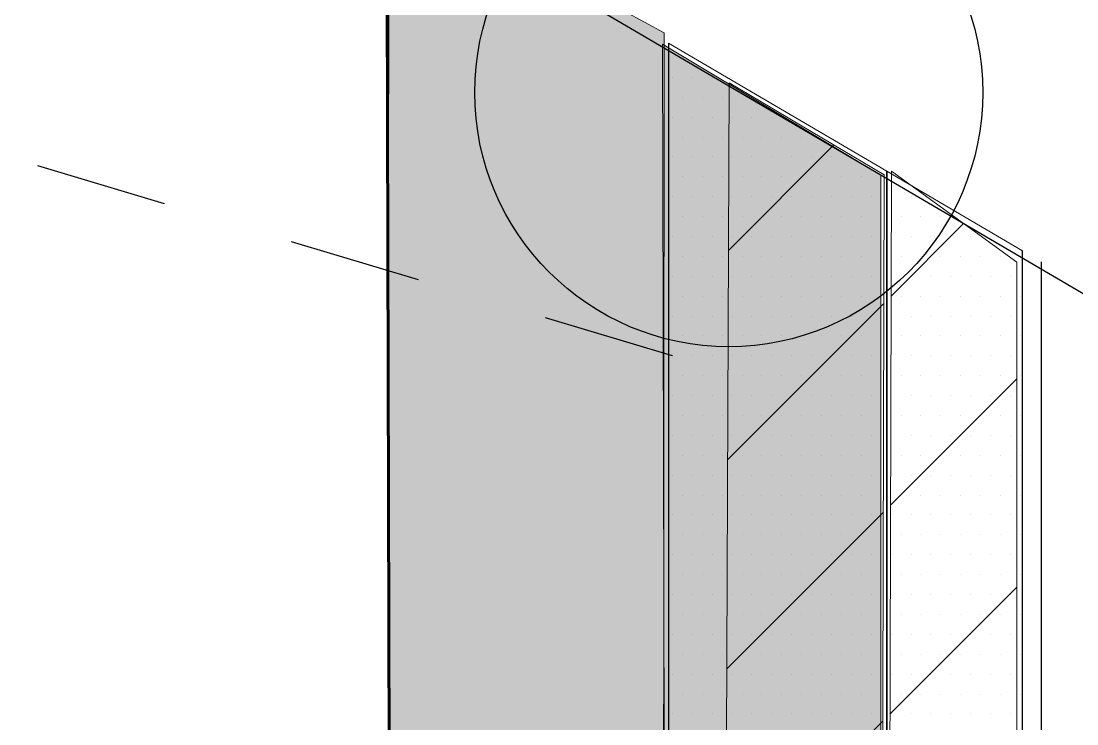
# Model space of a CAD drawing. Extents: x -1392 to 5791, y -3809 to 1722.
# Drawn here: x 973 to 1044.8, y -2702.1 to -2654.4 of the extents above; entities that cross this region are included whole.
import ezdxf

# ---------------------------------------------------------------- set-up
doc = ezdxf.new("R2010")
doc.units = 0
doc.header["$MEASUREMENT"] = 0
doc.linetypes.add('AI-Linetype-18', pattern=[18, 9, -9])
for name, color, linetype, lineweight in [('.ATI-HATCH', 7, 'Continuous', 0), ('G-ANNO-TTLB', 7, 'Continuous', 0), ('Layer 12', 7, 'Continuous', 0), ('TYVEK', 7, 'Continuous', 0)]:
    doc.layers.add(name, color=color, linetype=linetype, lineweight=lineweight)
pattern_1 = [(45, (0, 0), (-7.071067, 7.07107), [])]

# ---------------------------------------------------------------- blocks, each defined once
blk = doc.blocks.new('Block_90')
at = {"layer": '.ATI-HATCH'}
for points, knots in [([(1031.853, -2797.622), (1031.853, -2797.622), (1031.853, -2769.558), (1031.853, -2769.558), (1031.853, -2769.558), (1031.841, -2664.619), (1031.841, -2664.619), (1031.841, -2664.619), (1017.012, -2655.929), (1017.012, -2655.929), (1017.012, -2655.929), (1017.013, -2805.979), (1017.013, -2805.979), (1017.013, -2805.979), (1021.565, -2803.416), (1021.565, -2803.416), (1021.565, -2803.416), (1031.853, -2797.622), (1031.853, -2797.622)], [0, 0, 0, 0, 1, 1, 1, 2, 2, 2, 3, 3, 3, 4, 4, 4, 5, 5, 5, 6, 6, 6, 6]), ([(1043.36, -2792.195), (1043.36, -2792.195), (1041.062, -2790.877), (1041.062, -2790.877), (1041.062, -2790.877), (1041.062, -2670.023), (1041.062, -2670.023), (1041.062, -2670.023), (1031.841, -2664.619), (1031.841, -2664.619), (1031.841, -2664.619), (1031.853, -2769.558), (1031.853, -2769.558), (1031.853, -2769.558), (1031.853, -2797.636), (1031.853, -2797.636)], [0, 0, 0, 0, 1, 1, 1, 2, 2, 2, 3, 3, 3, 4, 4, 4, 5, 5, 5, 5])]:
    blk.add_open_spline(points, degree=3, knots=knots, dxfattribs=at)
at = {"layer": '.ATI-HATCH', "color": 8, "lineweight": 0, "true_color": 0x808080}
for points in [[(1017.961, -2656.909), (1017.961, -2656.909), (1017.961, -2656.909), (1017.961, -2656.909)], [(1017.286, -2658.259), (1017.286, -2658.259), (1017.286, -2658.259), (1017.286, -2658.259)], [(1018.636, -2658.259), (1018.636, -2658.259), (1018.636, -2658.259), (1018.636, -2658.259)], [(1019.986, -2658.259), (1019.986, -2658.259), (1019.986, -2658.259), (1019.986, -2658.259)], [(1017.961, -2659.609), (1017.961, -2659.609), (1017.961, -2659.609), (1017.961, -2659.609)], [(1019.311, -2659.609), (1019.311, -2659.609), (1019.311, -2659.609), (1019.311, -2659.609)], [(1020.661, -2659.609), (1020.661, -2659.609), (1020.661, -2659.609), (1020.661, -2659.609)], [(1022.011, -2659.609), (1022.011, -2659.609), (1022.011, -2659.609), (1022.011, -2659.609)], [(1017.286, -2660.959), (1017.286, -2660.959), (1017.286, -2660.959), (1017.286, -2660.959)], [(1018.636, -2660.959), (1018.636, -2660.959), (1018.636, -2660.959), (1018.636, -2660.959)], [(1019.986, -2660.959), (1019.986, -2660.959), (1019.986, -2660.959), (1019.986, -2660.959)], [(1021.336, -2660.959), (1021.336, -2660.959), (1021.336, -2660.959), (1021.336, -2660.959)], [(1022.686, -2660.959), (1022.686, -2660.959), (1022.686, -2660.959), (1022.686, -2660.959)], [(1024.036, -2660.959), (1024.036, -2660.959), (1024.036, -2660.959), (1024.036, -2660.959)], [(1025.386, -2660.959), (1025.386, -2660.959), (1025.386, -2660.959), (1025.386, -2660.959)], [(1017.961, -2662.309), (1017.961, -2662.309), (1017.961, -2662.309), (1017.961, -2662.309)], [(1019.311, -2662.309), (1019.311, -2662.309), (1019.311, -2662.309), (1019.311, -2662.309)], [(1020.661, -2662.309), (1020.661, -2662.309), (1020.661, -2662.309), (1020.661, -2662.309)], [(1022.011, -2662.309), (1022.011, -2662.309), (1022.011, -2662.309), (1022.011, -2662.309)], [(1023.361, -2662.309), (1023.361, -2662.309), (1023.361, -2662.309), (1023.361, -2662.309)], [(1024.711, -2662.309), (1024.711, -2662.309), (1024.711, -2662.309), (1024.711, -2662.309)], [(1026.061, -2662.309), (1026.061, -2662.309), (1026.061, -2662.309), (1026.061, -2662.309)], [(1027.411, -2662.309), (1027.411, -2662.309), (1027.411, -2662.309), (1027.411, -2662.309)], [(1017.286, -2663.659), (1017.286, -2663.659), (1017.286, -2663.659), (1017.286, -2663.659)], [(1018.636, -2663.659), (1018.636, -2663.659), (1018.636, -2663.659), (1018.636, -2663.659)], [(1019.986, -2663.659), (1019.986, -2663.659), (1019.986, -2663.659), (1019.986, -2663.659)], [(1021.336, -2663.659), (1021.336, -2663.659), (1021.336, -2663.659), (1021.336, -2663.659)], [(1022.686, -2663.659), (1022.686, -2663.659), (1022.686, -2663.659), (1022.686, -2663.659)], [(1024.036, -2663.659), (1024.036, -2663.659), (1024.036, -2663.659), (1024.036, -2663.659)], [(1025.386, -2663.659), (1025.386, -2663.659), (1025.386, -2663.659), (1025.386, -2663.659)], [(1026.736, -2663.659), (1026.736, -2663.659), (1026.736, -2663.659), (1026.736, -2663.659)], [(1028.086, -2663.659), (1028.086, -2663.659), (1028.086, -2663.659), (1028.086, -2663.659)], [(1029.436, -2663.659), (1029.436, -2663.659), (1029.436, -2663.659), (1029.436, -2663.659)], [(1017.961, -2665.009), (1017.961, -2665.009), (1017.961, -2665.009), (1017.961, -2665.009)], [(1019.311, -2665.009), (1019.311, -2665.009), (1019.311, -2665.009), (1019.311, -2665.009)], [(1020.661, -2665.009), (1020.661, -2665.009), (1020.661, -2665.009), (1020.661, -2665.009)], [(1022.011, -2665.009), (1022.011, -2665.009), (1022.011, -2665.009), (1022.011, -2665.009)], [(1023.361, -2665.009), (1023.361, -2665.009), (1023.361, -2665.009), (1023.361, -2665.009)], [(1024.711, -2665.009), (1024.711, -2665.009), (1024.711, -2665.009), (1024.711, -2665.009)], [(1026.061, -2665.009), (1026.061, -2665.009), (1026.061, -2665.009), (1026.061, -2665.009)], [(1027.411, -2665.009), (1027.411, -2665.009), (1027.411, -2665.009), (1027.411, -2665.009)], [(1028.761, -2665.009), (1028.761, -2665.009), (1028.761, -2665.009), (1028.761, -2665.009)], [(1030.111, -2665.009), (1030.111, -2665.009), (1030.111, -2665.009), (1030.111, -2665.009)], [(1031.461, -2665.009), (1031.461, -2665.009), (1031.461, -2665.009), (1031.461, -2665.009)], [(1017.286, -2666.359), (1017.286, -2666.359), (1017.286, -2666.359), (1017.286, -2666.359)], [(1018.636, -2666.359), (1018.636, -2666.359), (1018.636, -2666.359), (1018.636, -2666.359)], [(1019.986, -2666.359), (1019.986, -2666.359), (1019.986, -2666.359), (1019.986, -2666.359)], [(1021.336, -2666.359), (1021.336, -2666.359), (1021.336, -2666.359), (1021.336, -2666.359)], [(1022.686, -2666.359), (1022.686, -2666.359), (1022.686, -2666.359), (1022.686, -2666.359)], [(1024.036, -2666.359), (1024.036, -2666.359), (1024.036, -2666.359), (1024.036, -2666.359)], [(1025.386, -2666.359), (1025.386, -2666.359), (1025.386, -2666.359), (1025.386, -2666.359)], [(1026.736, -2666.359), (1026.736, -2666.359), (1026.736, -2666.359), (1026.736, -2666.359)], [(1028.086, -2666.359), (1028.086, -2666.359), (1028.086, -2666.359), (1028.086, -2666.359)], [(1029.436, -2666.359), (1029.436, -2666.359), (1029.436, -2666.359), (1029.436, -2666.359)], [(1030.786, -2666.359), (1030.786, -2666.359), (1030.786, -2666.359), (1030.786, -2666.359)], [(1032.136, -2666.359), (1032.136, -2666.359), (1032.136, -2666.359), (1032.136, -2666.359)], [(1033.486, -2666.359), (1033.486, -2666.359), (1033.486, -2666.359), (1033.486, -2666.359)], [(1017.961, -2667.709), (1017.961, -2667.709), (1017.961, -2667.709), (1017.961, -2667.709)], [(1019.311, -2667.709), (1019.311, -2667.709), (1019.311, -2667.709), (1019.311, -2667.709)], [(1020.661, -2667.709), (1020.661, -2667.709), (1020.661, -2667.709), (1020.661, -2667.709)], [(1022.011, -2667.709), (1022.011, -2667.709), (1022.011, -2667.709), (1022.011, -2667.709)], [(1023.361, -2667.709), (1023.361, -2667.709), (1023.361, -2667.709), (1023.361, -2667.709)], [(1024.711, -2667.709), (1024.711, -2667.709), (1024.711, -2667.709), (1024.711, -2667.709)], [(1026.061, -2667.709), (1026.061, -2667.709), (1026.061, -2667.709), (1026.061, -2667.709)], [(1027.411, -2667.709), (1027.411, -2667.709), (1027.411, -2667.709), (1027.411, -2667.709)], [(1028.761, -2667.709), (1028.761, -2667.709), (1028.761, -2667.709), (1028.761, -2667.709)], [(1030.111, -2667.709), (1030.111, -2667.709), (1030.111, -2667.709), (1030.111, -2667.709)], [(1031.461, -2667.709), (1031.461, -2667.709), (1031.461, -2667.709), (1031.461, -2667.709)], [(1032.811, -2667.709), (1032.811, -2667.709), (1032.811, -2667.709), (1032.811, -2667.709)], [(1034.161, -2667.709), (1034.161, -2667.709), (1034.161, -2667.709), (1034.161, -2667.709)], [(1035.511, -2667.709), (1035.511, -2667.709), (1035.511, -2667.709), (1035.511, -2667.709)], [(1036.861, -2667.709), (1036.861, -2667.709), (1036.861, -2667.709), (1036.861, -2667.709)], [(1017.286, -2669.059), (1017.286, -2669.059), (1017.286, -2669.059), (1017.286, -2669.059)], [(1018.636, -2669.059), (1018.636, -2669.059), (1018.636, -2669.059), (1018.636, -2669.059)], [(1019.986, -2669.059), (1019.986, -2669.059), (1019.986, -2669.059), (1019.986, -2669.059)], [(1021.336, -2669.059), (1021.336, -2669.059), (1021.336, -2669.059), (1021.336, -2669.059)], [(1022.686, -2669.059), (1022.686, -2669.059), (1022.686, -2669.059), (1022.686, -2669.059)], [(1024.036, -2669.059), (1024.036, -2669.059), (1024.036, -2669.059), (1024.036, -2669.059)], [(1025.386, -2669.059), (1025.386, -2669.059), (1025.386, -2669.059), (1025.386, -2669.059)], [(1026.736, -2669.059), (1026.736, -2669.059), (1026.736, -2669.059), (1026.736, -2669.059)], [(1028.086, -2669.059), (1028.086, -2669.059), (1028.086, -2669.059), (1028.086, -2669.059)], [(1029.436, -2669.059), (1029.436, -2669.059), (1029.436, -2669.059), (1029.436, -2669.059)], [(1030.786, -2669.059), (1030.786, -2669.059), (1030.786, -2669.059), (1030.786, -2669.059)], [(1032.136, -2669.059), (1032.136, -2669.059), (1032.136, -2669.059), (1032.136, -2669.059)], [(1033.486, -2669.059), (1033.486, -2669.059), (1033.486, -2669.059), (1033.486, -2669.059)], [(1034.836, -2669.059), (1034.836, -2669.059), (1034.836, -2669.059), (1034.836, -2669.059)], [(1036.186, -2669.059), (1036.186, -2669.059), (1036.186, -2669.059), (1036.186, -2669.059)], [(1037.536, -2669.059), (1037.536, -2669.059), (1037.536, -2669.059), (1037.536, -2669.059)], [(1038.886, -2669.059), (1038.886, -2669.059), (1038.886, -2669.059), (1038.886, -2669.059)], [(1017.961, -2670.409), (1017.961, -2670.409), (1017.961, -2670.409), (1017.961, -2670.409)], [(1019.311, -2670.409), (1019.311, -2670.409), (1019.311, -2670.409), (1019.311, -2670.409)], [(1020.661, -2670.409), (1020.661, -2670.409), (1020.661, -2670.409), (1020.661, -2670.409)], [(1022.011, -2670.409), (1022.011, -2670.409), (1022.011, -2670.409), (1022.011, -2670.409)], [(1023.361, -2670.409), (1023.361, -2670.409), (1023.361, -2670.409), (1023.361, -2670.409)], [(1024.711, -2670.409), (1024.711, -2670.409), (1024.711, -2670.409), (1024.711, -2670.409)], [(1026.061, -2670.409), (1026.061, -2670.409), (1026.061, -2670.409), (1026.061, -2670.409)], [(1027.411, -2670.409), (1027.411, -2670.409), (1027.411, -2670.409), (1027.411, -2670.409)], [(1028.761, -2670.409), (1028.761, -2670.409), (1028.761, -2670.409), (1028.761, -2670.409)], [(1030.111, -2670.409), (1030.111, -2670.409), (1030.111, -2670.409), (1030.111, -2670.409)], [(1031.461, -2670.409), (1031.461, -2670.409), (1031.461, -2670.409), (1031.461, -2670.409)], [(1032.811, -2670.409), (1032.811, -2670.409), (1032.811, -2670.409), (1032.811, -2670.409)], [(1034.161, -2670.409), (1034.161, -2670.409), (1034.161, -2670.409), (1034.161, -2670.409)], [(1035.511, -2670.409), (1035.511, -2670.409), (1035.511, -2670.409), (1035.511, -2670.409)], [(1036.861, -2670.409), (1036.861, -2670.409), (1036.861, -2670.409), (1036.861, -2670.409)], [(1038.211, -2670.409), (1038.211, -2670.409), (1038.211, -2670.409), (1038.211, -2670.409)], [(1039.561, -2670.409), (1039.561, -2670.409), (1039.561, -2670.409), (1039.561, -2670.409)], [(1040.911, -2670.409), (1040.911, -2670.409), (1040.911, -2670.409), (1040.911, -2670.409)], [(1017.286, -2671.759), (1017.286, -2671.759), (1017.286, -2671.759), (1017.286, -2671.759)], [(1018.636, -2671.759), (1018.636, -2671.759), (1018.636, -2671.759), (1018.636, -2671.759)], [(1019.986, -2671.759), (1019.986, -2671.759), (1019.986, -2671.759), (1019.986, -2671.759)], [(1021.336, -2671.759), (1021.336, -2671.759), (1021.336, -2671.759), (1021.336, -2671.759)], [(1022.686, -2671.759), (1022.686, -2671.759), (1022.686, -2671.759), (1022.686, -2671.759)], [(1024.036, -2671.759), (1024.036, -2671.759), (1024.036, -2671.759), (1024.036, -2671.759)], [(1025.386, -2671.759), (1025.386, -2671.759), (1025.386, -2671.759), (1025.386, -2671.759)], [(1026.736, -2671.759), (1026.736, -2671.759), (1026.736, -2671.759), (1026.736, -2671.759)], [(1028.086, -2671.759), (1028.086, -2671.759), (1028.086, -2671.759), (1028.086, -2671.759)], [(1029.436, -2671.759), (1029.436, -2671.759), (1029.436, -2671.759), (1029.436, -2671.759)], [(1030.786, -2671.759), (1030.786, -2671.759), (1030.786, -2671.759), (1030.786, -2671.759)], [(1032.136, -2671.759), (1032.136, -2671.759), (1032.136, -2671.759), (1032.136, -2671.759)], [(1033.486, -2671.759), (1033.486, -2671.759), (1033.486, -2671.759), (1033.486, -2671.759)], [(1034.836, -2671.759), (1034.836, -2671.759), (1034.836, -2671.759), (1034.836, -2671.759)], [(1036.186, -2671.759), (1036.186, -2671.759), (1036.186, -2671.759), (1036.186, -2671.759)], [(1037.536, -2671.759), (1037.536, -2671.759), (1037.536, -2671.759), (1037.536, -2671.759)], [(1038.886, -2671.759), (1038.886, -2671.759), (1038.886, -2671.759), (1038.886, -2671.759)], [(1040.236, -2671.759), (1040.236, -2671.759), (1040.236, -2671.759), (1040.236, -2671.759)], [(1017.961, -2673.109), (1017.961, -2673.109), (1017.961, -2673.109), (1017.961, -2673.109)], [(1019.311, -2673.109), (1019.311, -2673.109), (1019.311, -2673.109), (1019.311, -2673.109)], [(1020.661, -2673.109), (1020.661, -2673.109), (1020.661, -2673.109), (1020.661, -2673.109)], [(1022.011, -2673.109), (1022.011, -2673.109), (1022.011, -2673.109), (1022.011, -2673.109)], [(1023.361, -2673.109), (1023.361, -2673.109), (1023.361, -2673.109), (1023.361, -2673.109)], [(1024.711, -2673.109), (1024.711, -2673.109), (1024.711, -2673.109), (1024.711, -2673.109)], [(1026.061, -2673.109), (1026.061, -2673.109), (1026.061, -2673.109), (1026.061, -2673.109)], [(1027.411, -2673.109), (1027.411, -2673.109), (1027.411, -2673.109), (1027.411, -2673.109)], [(1028.761, -2673.109), (1028.761, -2673.109), (1028.761, -2673.109), (1028.761, -2673.109)], [(1030.111, -2673.109), (1030.111, -2673.109), (1030.111, -2673.109), (1030.111, -2673.109)], [(1031.461, -2673.109), (1031.461, -2673.109), (1031.461, -2673.109), (1031.461, -2673.109)], [(1032.811, -2673.109), (1032.811, -2673.109), (1032.811, -2673.109), (1032.811, -2673.109)], [(1034.161, -2673.109), (1034.161, -2673.109), (1034.161, -2673.109), (1034.161, -2673.109)], [(1035.511, -2673.109), (1035.511, -2673.109), (1035.511, -2673.109), (1035.511, -2673.109)], [(1036.861, -2673.109), (1036.861, -2673.109), (1036.861, -2673.109), (1036.861, -2673.109)], [(1038.211, -2673.109), (1038.211, -2673.109), (1038.211, -2673.109), (1038.211, -2673.109)], [(1039.561, -2673.109), (1039.561, -2673.109), (1039.561, -2673.109), (1039.561, -2673.109)], [(1040.911, -2673.109), (1040.911, -2673.109), (1040.911, -2673.109), (1040.911, -2673.109)], [(1017.286, -2674.459), (1017.286, -2674.459), (1017.286, -2674.459), (1017.286, -2674.459)], [(1018.636, -2674.459), (1018.636, -2674.459), (1018.636, -2674.459), (1018.636, -2674.459)], [(1019.986, -2674.459), (1019.986, -2674.459), (1019.986, -2674.459), (1019.986, -2674.459)], [(1021.336, -2674.459), (1021.336, -2674.459), (1021.336, -2674.459), (1021.336, -2674.459)], [(1022.686, -2674.459), (1022.686, -2674.459), (1022.686, -2674.459), (1022.686, -2674.459)], [(1024.036, -2674.459), (1024.036, -2674.459), (1024.036, -2674.459), (1024.036, -2674.459)], [(1025.386, -2674.459), (1025.386, -2674.459), (1025.386, -2674.459), (1025.386, -2674.459)], [(1026.736, -2674.459), (1026.736, -2674.459), (1026.736, -2674.459), (1026.736, -2674.459)], [(1028.086, -2674.459), (1028.086, -2674.459), (1028.086, -2674.459), (1028.086, -2674.459)], [(1029.436, -2674.459), (1029.436, -2674.459), (1029.436, -2674.459), (1029.436, -2674.459)], [(1030.786, -2674.459), (1030.786, -2674.459), (1030.786, -2674.459), (1030.786, -2674.459)], [(1032.136, -2674.459), (1032.136, -2674.459), (1032.136, -2674.459), (1032.136, -2674.459)], [(1033.486, -2674.459), (1033.486, -2674.459), (1033.486, -2674.459), (1033.486, -2674.459)], [(1034.836, -2674.459), (1034.836, -2674.459), (1034.836, -2674.459), (1034.836, -2674.459)], [(1036.186, -2674.459), (1036.186, -2674.459), (1036.186, -2674.459), (1036.186, -2674.459)], [(1037.536, -2674.459), (1037.536, -2674.459), (1037.536, -2674.459), (1037.536, -2674.459)], [(1038.886, -2674.459), (1038.886, -2674.459), (1038.886, -2674.459), (1038.886, -2674.459)], [(1040.236, -2674.459), (1040.236, -2674.459), (1040.236, -2674.459), (1040.236, -2674.459)], [(1017.961, -2675.809), (1017.961, -2675.809), (1017.961, -2675.809), (1017.961, -2675.809)], [(1019.311, -2675.809), (1019.311, -2675.809), (1019.311, -2675.809), (1019.311, -2675.809)], [(1020.661, -2675.809), (1020.661, -2675.809), (1020.661, -2675.809), (1020.661, -2675.809)], [(1022.011, -2675.809), (1022.011, -2675.809), (1022.011, -2675.809), (1022.011, -2675.809)], [(1023.361, -2675.809), (1023.361, -2675.809), (1023.361, -2675.809), (1023.361, -2675.809)], [(1024.711, -2675.809), (1024.711, -2675.809), (1024.711, -2675.809), (1024.711, -2675.809)], [(1026.061, -2675.809), (1026.061, -2675.809), (1026.061, -2675.809), (1026.061, -2675.809)], [(1027.411, -2675.809), (1027.411, -2675.809), (1027.411, -2675.809), (1027.411, -2675.809)], [(1028.761, -2675.809), (1028.761, -2675.809), (1028.761, -2675.809), (1028.761, -2675.809)], [(1030.111, -2675.809), (1030.111, -2675.809), (1030.111, -2675.809), (1030.111, -2675.809)], [(1031.461, -2675.809), (1031.461, -2675.809), (1031.461, -2675.809), (1031.461, -2675.809)], [(1032.811, -2675.809), (1032.811, -2675.809), (1032.811, -2675.809), (1032.811, -2675.809)], [(1034.161, -2675.809), (1034.161, -2675.809), (1034.161, -2675.809), (1034.161, -2675.809)], [(1035.511, -2675.809), (1035.511, -2675.809), (1035.511, -2675.809), (1035.511, -2675.809)], [(1036.861, -2675.809), (1036.861, -2675.809), (1036.861, -2675.809), (1036.861, -2675.809)], [(1038.211, -2675.809), (1038.211, -2675.809), (1038.211, -2675.809), (1038.211, -2675.809)], [(1039.561, -2675.809), (1039.561, -2675.809), (1039.561, -2675.809), (1039.561, -2675.809)], [(1040.911, -2675.809), (1040.911, -2675.809), (1040.911, -2675.809), (1040.911, -2675.809)], [(1017.286, -2677.159), (1017.286, -2677.159), (1017.286, -2677.159), (1017.286, -2677.159)], [(1018.636, -2677.159), (1018.636, -2677.159), (1018.636, -2677.159), (1018.636, -2677.159)], [(1019.986, -2677.159), (1019.986, -2677.159), (1019.986, -2677.159), (1019.986, -2677.159)], [(1021.336, -2677.159), (1021.336, -2677.159), (1021.336, -2677.159), (1021.336, -2677.159)], [(1022.686, -2677.159), (1022.686, -2677.159), (1022.686, -2677.159), (1022.686, -2677.159)], [(1024.036, -2677.159), (1024.036, -2677.159), (1024.036, -2677.159), (1024.036, -2677.159)], [(1025.386, -2677.159), (1025.386, -2677.159), (1025.386, -2677.159), (1025.386, -2677.159)], [(1026.736, -2677.159), (1026.736, -2677.159), (1026.736, -2677.159), (1026.736, -2677.159)], [(1028.086, -2677.159), (1028.086, -2677.159), (1028.086, -2677.159), (1028.086, -2677.159)], [(1029.436, -2677.159), (1029.436, -2677.159), (1029.436, -2677.159), (1029.436, -2677.159)], [(1030.786, -2677.159), (1030.786, -2677.159), (1030.786, -2677.159), (1030.786, -2677.159)], [(1032.136, -2677.159), (1032.136, -2677.159), (1032.136, -2677.159), (1032.136, -2677.159)], [(1033.486, -2677.159), (1033.486, -2677.159), (1033.486, -2677.159), (1033.486, -2677.159)], [(1034.836, -2677.159), (1034.836, -2677.159), (1034.836, -2677.159), (1034.836, -2677.159)], [(1036.186, -2677.159), (1036.186, -2677.159), (1036.186, -2677.159), (1036.186, -2677.159)], [(1037.536, -2677.159), (1037.536, -2677.159), (1037.536, -2677.159), (1037.536, -2677.159)], [(1038.886, -2677.159), (1038.886, -2677.159), (1038.886, -2677.159), (1038.886, -2677.159)], [(1040.236, -2677.159), (1040.236, -2677.159), (1040.236, -2677.159), (1040.236, -2677.159)], [(1017.961, -2678.509), (1017.961, -2678.509), (1017.961, -2678.509), (1017.961, -2678.509)], [(1019.311, -2678.509), (1019.311, -2678.509), (1019.311, -2678.509), (1019.311, -2678.509)], [(1020.661, -2678.509), (1020.661, -2678.509), (1020.661, -2678.509), (1020.661, -2678.509)], [(1022.011, -2678.509), (1022.011, -2678.509), (1022.011, -2678.509), (1022.011, -2678.509)], [(1023.361, -2678.509), (1023.361, -2678.509), (1023.361, -2678.509), (1023.361, -2678.509)], [(1024.711, -2678.509), (1024.711, -2678.509), (1024.711, -2678.509), (1024.711, -2678.509)], [(1026.061, -2678.509), (1026.061, -2678.509), (1026.061, -2678.509), (1026.061, -2678.509)], [(1027.411, -2678.509), (1027.411, -2678.509), (1027.411, -2678.509), (1027.411, -2678.509)], [(1028.761, -2678.509), (1028.761, -2678.509), (1028.761, -2678.509), (1028.761, -2678.509)], [(1030.111, -2678.509), (1030.111, -2678.509), (1030.111, -2678.509), (1030.111, -2678.509)], [(1031.461, -2678.509), (1031.461, -2678.509), (1031.461, -2678.509), (1031.461, -2678.509)], [(1032.811, -2678.509), (1032.811, -2678.509), (1032.811, -2678.509), (1032.811, -2678.509)], [(1034.161, -2678.509), (1034.161, -2678.509), (1034.161, -2678.509), (1034.161, -2678.509)], [(1035.511, -2678.509), (1035.511, -2678.509), (1035.511, -2678.509), (1035.511, -2678.509)], [(1036.861, -2678.509), (1036.861, -2678.509), (1036.861, -2678.509), (1036.861, -2678.509)], [(1038.211, -2678.509), (1038.211, -2678.509), (1038.211, -2678.509), (1038.211, -2678.509)], [(1039.561, -2678.509), (1039.561, -2678.509), (1039.561, -2678.509), (1039.561, -2678.509)], [(1040.911, -2678.509), (1040.911, -2678.509), (1040.911, -2678.509), (1040.911, -2678.509)], [(1017.286, -2679.859), (1017.286, -2679.859), (1017.286, -2679.859), (1017.286, -2679.859)], [(1018.636, -2679.859), (1018.636, -2679.859), (1018.636, -2679.859), (1018.636, -2679.859)], [(1019.986, -2679.859), (1019.986, -2679.859), (1019.986, -2679.859), (1019.986, -2679.859)], [(1021.336, -2679.859), (1021.336, -2679.859), (1021.336, -2679.859), (1021.336, -2679.859)], [(1022.686, -2679.859), (1022.686, -2679.859), (1022.686, -2679.859), (1022.686, -2679.859)], [(1024.036, -2679.859), (1024.036, -2679.859), (1024.036, -2679.859), (1024.036, -2679.859)], [(1025.386, -2679.859), (1025.386, -2679.859), (1025.386, -2679.859), (1025.386, -2679.859)], [(1026.736, -2679.859), (1026.736, -2679.859), (1026.736, -2679.859), (1026.736, -2679.859)], [(1028.086, -2679.859), (1028.086, -2679.859), (1028.086, -2679.859), (1028.086, -2679.859)], [(1029.436, -2679.859), (1029.436, -2679.859), (1029.436, -2679.859), (1029.436, -2679.859)], [(1030.786, -2679.859), (1030.786, -2679.859), (1030.786, -2679.859), (1030.786, -2679.859)], [(1032.136, -2679.859), (1032.136, -2679.859), (1032.136, -2679.859), (1032.136, -2679.859)], [(1033.486, -2679.859), (1033.486, -2679.859), (1033.486, -2679.859), (1033.486, -2679.859)], [(1034.836, -2679.859), (1034.836, -2679.859), (1034.836, -2679.859), (1034.836, -2679.859)], [(1036.186, -2679.859), (1036.186, -2679.859), (1036.186, -2679.859), (1036.186, -2679.859)], [(1037.536, -2679.859), (1037.536, -2679.859), (1037.536, -2679.859), (1037.536, -2679.859)], [(1038.886, -2679.859), (1038.886, -2679.859), (1038.886, -2679.859), (1038.886, -2679.859)], [(1040.236, -2679.859), (1040.236, -2679.859), (1040.236, -2679.859), (1040.236, -2679.859)], [(1017.961, -2681.209), (1017.961, -2681.209), (1017.961, -2681.209), (1017.961, -2681.209)], [(1019.311, -2681.209), (1019.311, -2681.209), (1019.311, -2681.209), (1019.311, -2681.209)], [(1020.661, -2681.209), (1020.661, -2681.209), (1020.661, -2681.209), (1020.661, -2681.209)], [(1022.011, -2681.209), (1022.011, -2681.209), (1022.011, -2681.209), (1022.011, -2681.209)], [(1023.361, -2681.209), (1023.361, -2681.209), (1023.361, -2681.209), (1023.361, -2681.209)], [(1024.711, -2681.209), (1024.711, -2681.209), (1024.711, -2681.209), (1024.711, -2681.209)], [(1026.061, -2681.209), (1026.061, -2681.209), (1026.061, -2681.209), (1026.061, -2681.209)], [(1027.411, -2681.209), (1027.411, -2681.209), (1027.411, -2681.209), (1027.411, -2681.209)], [(1028.761, -2681.209), (1028.761, -2681.209), (1028.761, -2681.209), (1028.761, -2681.209)], [(1030.111, -2681.209), (1030.111, -2681.209), (1030.111, -2681.209), (1030.111, -2681.209)], [(1031.461, -2681.209), (1031.461, -2681.209), (1031.461, -2681.209), (1031.461, -2681.209)], [(1032.811, -2681.209), (1032.811, -2681.209), (1032.811, -2681.209), (1032.811, -2681.209)], [(1034.161, -2681.209), (1034.161, -2681.209), (1034.161, -2681.209), (1034.161, -2681.209)], [(1035.511, -2681.209), (1035.511, -2681.209), (1035.511, -2681.209), (1035.511, -2681.209)], [(1036.861, -2681.209), (1036.861, -2681.209), (1036.861, -2681.209), (1036.861, -2681.209)], [(1038.211, -2681.209), (1038.211, -2681.209), (1038.211, -2681.209), (1038.211, -2681.209)], [(1039.561, -2681.209), (1039.561, -2681.209), (1039.561, -2681.209), (1039.561, -2681.209)], [(1040.911, -2681.209), (1040.911, -2681.209), (1040.911, -2681.209), (1040.911, -2681.209)], [(1017.286, -2682.559), (1017.286, -2682.559), (1017.286, -2682.559), (1017.286, -2682.559)], [(1018.636, -2682.559), (1018.636, -2682.559), (1018.636, -2682.559), (1018.636, -2682.559)], [(1019.986, -2682.559), (1019.986, -2682.559), (1019.986, -2682.559), (1019.986, -2682.559)], [(1021.336, -2682.559), (1021.336, -2682.559), (1021.336, -2682.559), (1021.336, -2682.559)], [(1022.686, -2682.559), (1022.686, -2682.559), (1022.686, -2682.559), (1022.686, -2682.559)], [(1024.036, -2682.559), (1024.036, -2682.559), (1024.036, -2682.559), (1024.036, -2682.559)], [(1025.386, -2682.559), (1025.386, -2682.559), (1025.386, -2682.559), (1025.386, -2682.559)], [(1026.736, -2682.559), (1026.736, -2682.559), (1026.736, -2682.559), (1026.736, -2682.559)], [(1028.086, -2682.559), (1028.086, -2682.559), (1028.086, -2682.559), (1028.086, -2682.559)], [(1029.436, -2682.559), (1029.436, -2682.559), (1029.436, -2682.559), (1029.436, -2682.559)], [(1030.786, -2682.559), (1030.786, -2682.559), (1030.786, -2682.559), (1030.786, -2682.559)], [(1032.136, -2682.559), (1032.136, -2682.559), (1032.136, -2682.559), (1032.136, -2682.559)], [(1033.486, -2682.559), (1033.486, -2682.559), (1033.486, -2682.559), (1033.486, -2682.559)], [(1034.836, -2682.559), (1034.836, -2682.559), (1034.836, -2682.559), (1034.836, -2682.559)], [(1036.186, -2682.559), (1036.186, -2682.559), (1036.186, -2682.559), (1036.186, -2682.559)], [(1037.536, -2682.559), (1037.536, -2682.559), (1037.536, -2682.559), (1037.536, -2682.559)], [(1038.886, -2682.559), (1038.886, -2682.559), (1038.886, -2682.559), (1038.886, -2682.559)], [(1040.236, -2682.559), (1040.236, -2682.559), (1040.236, -2682.559), (1040.236, -2682.559)], [(1017.961, -2683.909), (1017.961, -2683.909), (1017.961, -2683.909), (1017.961, -2683.909)], [(1019.311, -2683.909), (1019.311, -2683.909), (1019.311, -2683.909), (1019.311, -2683.909)], [(1020.661, -2683.909), (1020.661, -2683.909), (1020.661, -2683.909), (1020.661, -2683.909)], [(1022.011, -2683.909), (1022.011, -2683.909), (1022.011, -2683.909), (1022.011, -2683.909)], [(1023.361, -2683.909), (1023.361, -2683.909), (1023.361, -2683.909), (1023.361, -2683.909)], [(1024.711, -2683.909), (1024.711, -2683.909), (1024.711, -2683.909), (1024.711, -2683.909)], [(1026.061, -2683.909), (1026.061, -2683.909), (1026.061, -2683.909), (1026.061, -2683.909)], [(1027.411, -2683.909), (1027.411, -2683.909), (1027.411, -2683.909), (1027.411, -2683.909)], [(1028.761, -2683.909), (1028.761, -2683.909), (1028.761, -2683.909), (1028.761, -2683.909)], [(1030.111, -2683.909), (1030.111, -2683.909), (1030.111, -2683.909), (1030.111, -2683.909)], [(1031.461, -2683.909), (1031.461, -2683.909), (1031.461, -2683.909), (1031.461, -2683.909)], [(1032.811, -2683.909), (1032.811, -2683.909), (1032.811, -2683.909), (1032.811, -2683.909)], [(1034.161, -2683.909), (1034.161, -2683.909), (1034.161, -2683.909), (1034.161, -2683.909)], [(1035.511, -2683.909), (1035.511, -2683.909), (1035.511, -2683.909), (1035.511, -2683.909)], [(1036.861, -2683.909), (1036.861, -2683.909), (1036.861, -2683.909), (1036.861, -2683.909)], [(1038.211, -2683.909), (1038.211, -2683.909), (1038.211, -2683.909), (1038.211, -2683.909)], [(1039.561, -2683.909), (1039.561, -2683.909), (1039.561, -2683.909), (1039.561, -2683.909)], [(1040.911, -2683.909), (1040.911, -2683.909), (1040.911, -2683.909), (1040.911, -2683.909)], [(1017.286, -2685.259), (1017.286, -2685.259), (1017.286, -2685.259), (1017.286, -2685.259)], [(1018.636, -2685.259), (1018.636, -2685.259), (1018.636, -2685.259), (1018.636, -2685.259)], [(1019.986, -2685.259), (1019.986, -2685.259), (1019.986, -2685.259), (1019.986, -2685.259)], [(1021.336, -2685.259), (1021.336, -2685.259), (1021.336, -2685.259), (1021.336, -2685.259)], [(1022.686, -2685.259), (1022.686, -2685.259), (1022.686, -2685.259), (1022.686, -2685.259)], [(1024.036, -2685.259), (1024.036, -2685.259), (1024.036, -2685.259), (1024.036, -2685.259)], [(1025.386, -2685.259), (1025.386, -2685.259), (1025.386, -2685.259), (1025.386, -2685.259)], [(1026.736, -2685.259), (1026.736, -2685.259), (1026.736, -2685.259), (1026.736, -2685.259)], [(1028.086, -2685.259), (1028.086, -2685.259), (1028.086, -2685.259), (1028.086, -2685.259)], [(1029.436, -2685.259), (1029.436, -2685.259), (1029.436, -2685.259), (1029.436, -2685.259)], [(1030.786, -2685.259), (1030.786, -2685.259), (1030.786, -2685.259), (1030.786, -2685.259)], [(1032.136, -2685.259), (1032.136, -2685.259), (1032.136, -2685.259), (1032.136, -2685.259)], [(1033.486, -2685.259), (1033.486, -2685.259), (1033.486, -2685.259), (1033.486, -2685.259)], [(1034.836, -2685.259), (1034.836, -2685.259), (1034.836, -2685.259), (1034.836, -2685.259)], [(1036.186, -2685.259), (1036.186, -2685.259), (1036.186, -2685.259), (1036.186, -2685.259)], [(1037.536, -2685.259), (1037.536, -2685.259), (1037.536, -2685.259), (1037.536, -2685.259)], [(1038.886, -2685.259), (1038.886, -2685.259), (1038.886, -2685.259), (1038.886, -2685.259)], [(1040.236, -2685.259), (1040.236, -2685.259), (1040.236, -2685.259), (1040.236, -2685.259)], [(1017.961, -2686.609), (1017.961, -2686.609), (1017.961, -2686.609), (1017.961, -2686.609)], [(1019.311, -2686.609), (1019.311, -2686.609), (1019.311, -2686.609), (1019.311, -2686.609)], [(1020.661, -2686.609), (1020.661, -2686.609), (1020.661, -2686.609), (1020.661, -2686.609)], [(1022.011, -2686.609), (1022.011, -2686.609), (1022.011, -2686.609), (1022.011, -2686.609)], [(1023.361, -2686.609), (1023.361, -2686.609), (1023.361, -2686.609), (1023.361, -2686.609)], [(1024.711, -2686.609), (1024.711, -2686.609), (1024.711, -2686.609), (1024.711, -2686.609)], [(1026.061, -2686.609), (1026.061, -2686.609), (1026.061, -2686.609), (1026.061, -2686.609)], [(1027.411, -2686.609), (1027.411, -2686.609), (1027.411, -2686.609), (1027.411, -2686.609)], [(1028.761, -2686.609), (1028.761, -2686.609), (1028.761, -2686.609), (1028.761, -2686.609)], [(1030.111, -2686.609), (1030.111, -2686.609), (1030.111, -2686.609), (1030.111, -2686.609)], [(1031.461, -2686.609), (1031.461, -2686.609), (1031.461, -2686.609), (1031.461, -2686.609)], [(1032.811, -2686.609), (1032.811, -2686.609), (1032.811, -2686.609), (1032.811, -2686.609)], [(1034.161, -2686.609), (1034.161, -2686.609), (1034.161, -2686.609), (1034.161, -2686.609)], [(1035.511, -2686.609), (1035.511, -2686.609), (1035.511, -2686.609), (1035.511, -2686.609)], [(1036.861, -2686.609), (1036.861, -2686.609), (1036.861, -2686.609), (1036.861, -2686.609)], [(1038.211, -2686.609), (1038.211, -2686.609), (1038.211, -2686.609), (1038.211, -2686.609)], [(1039.561, -2686.609), (1039.561, -2686.609), (1039.561, -2686.609), (1039.561, -2686.609)], [(1040.911, -2686.609), (1040.911, -2686.609), (1040.911, -2686.609), (1040.911, -2686.609)], [(1017.286, -2687.959), (1017.286, -2687.959), (1017.286, -2687.959), (1017.286, -2687.959)], [(1018.636, -2687.959), (1018.636, -2687.959), (1018.636, -2687.959), (1018.636, -2687.959)], [(1019.986, -2687.959), (1019.986, -2687.959), (1019.986, -2687.959), (1019.986, -2687.959)], [(1021.336, -2687.959), (1021.336, -2687.959), (1021.336, -2687.959), (1021.336, -2687.959)], [(1022.686, -2687.959), (1022.686, -2687.959), (1022.686, -2687.959), (1022.686, -2687.959)], [(1024.036, -2687.959), (1024.036, -2687.959), (1024.036, -2687.959), (1024.036, -2687.959)], [(1025.386, -2687.959), (1025.386, -2687.959), (1025.386, -2687.959), (1025.386, -2687.959)], [(1026.736, -2687.959), (1026.736, -2687.959), (1026.736, -2687.959), (1026.736, -2687.959)], [(1028.086, -2687.959), (1028.086, -2687.959), (1028.086, -2687.959), (1028.086, -2687.959)], [(1029.436, -2687.959), (1029.436, -2687.959), (1029.436, -2687.959), (1029.436, -2687.959)], [(1030.786, -2687.959), (1030.786, -2687.959), (1030.786, -2687.959), (1030.786, -2687.959)], [(1032.136, -2687.959), (1032.136, -2687.959), (1032.136, -2687.959), (1032.136, -2687.959)], [(1033.486, -2687.959), (1033.486, -2687.959), (1033.486, -2687.959), (1033.486, -2687.959)], [(1034.836, -2687.959), (1034.836, -2687.959), (1034.836, -2687.959), (1034.836, -2687.959)], [(1036.186, -2687.959), (1036.186, -2687.959), (1036.186, -2687.959), (1036.186, -2687.959)], [(1037.536, -2687.959), (1037.536, -2687.959), (1037.536, -2687.959), (1037.536, -2687.959)], [(1038.886, -2687.959), (1038.886, -2687.959), (1038.886, -2687.959), (1038.886, -2687.959)], [(1040.236, -2687.959), (1040.236, -2687.959), (1040.236, -2687.959), (1040.236, -2687.959)], [(1017.961, -2689.309), (1017.961, -2689.309), (1017.961, -2689.309), (1017.961, -2689.309)], [(1019.311, -2689.309), (1019.311, -2689.309), (1019.311, -2689.309), (1019.311, -2689.309)], [(1020.661, -2689.309), (1020.661, -2689.309), (1020.661, -2689.309), (1020.661, -2689.309)], [(1022.011, -2689.309), (1022.011, -2689.309), (1022.011, -2689.309), (1022.011, -2689.309)], [(1023.361, -2689.309), (1023.361, -2689.309), (1023.361, -2689.309), (1023.361, -2689.309)], [(1024.711, -2689.309), (1024.711, -2689.309), (1024.711, -2689.309), (1024.711, -2689.309)], [(1026.061, -2689.309), (1026.061, -2689.309), (1026.061, -2689.309), (1026.061, -2689.309)], [(1027.411, -2689.309), (1027.411, -2689.309), (1027.411, -2689.309), (1027.411, -2689.309)], [(1028.761, -2689.309), (1028.761, -2689.309), (1028.761, -2689.309), (1028.761, -2689.309)], [(1030.111, -2689.309), (1030.111, -2689.309), (1030.111, -2689.309), (1030.111, -2689.309)], [(1031.461, -2689.309), (1031.461, -2689.309), (1031.461, -2689.309), (1031.461, -2689.309)], [(1032.811, -2689.309), (1032.811, -2689.309), (1032.811, -2689.309), (1032.811, -2689.309)], [(1034.161, -2689.309), (1034.161, -2689.309), (1034.161, -2689.309), (1034.161, -2689.309)], [(1035.511, -2689.309), (1035.511, -2689.309), (1035.511, -2689.309), (1035.511, -2689.309)], [(1036.861, -2689.309), (1036.861, -2689.309), (1036.861, -2689.309), (1036.861, -2689.309)], [(1038.211, -2689.309), (1038.211, -2689.309), (1038.211, -2689.309), (1038.211, -2689.309)], [(1039.561, -2689.309), (1039.561, -2689.309), (1039.561, -2689.309), (1039.561, -2689.309)], [(1040.911, -2689.309), (1040.911, -2689.309), (1040.911, -2689.309), (1040.911, -2689.309)], [(1017.286, -2690.659), (1017.286, -2690.659), (1017.286, -2690.659), (1017.286, -2690.659)], [(1018.636, -2690.659), (1018.636, -2690.659), (1018.636, -2690.659), (1018.636, -2690.659)], [(1019.986, -2690.659), (1019.986, -2690.659), (1019.986, -2690.659), (1019.986, -2690.659)], [(1021.336, -2690.659), (1021.336, -2690.659), (1021.336, -2690.659), (1021.336, -2690.659)], [(1022.686, -2690.659), (1022.686, -2690.659), (1022.686, -2690.659), (1022.686, -2690.659)], [(1024.036, -2690.659), (1024.036, -2690.659), (1024.036, -2690.659), (1024.036, -2690.659)], [(1025.386, -2690.659), (1025.386, -2690.659), (1025.386, -2690.659), (1025.386, -2690.659)], [(1026.736, -2690.659), (1026.736, -2690.659), (1026.736, -2690.659), (1026.736, -2690.659)], [(1028.086, -2690.659), (1028.086, -2690.659), (1028.086, -2690.659), (1028.086, -2690.659)], [(1029.436, -2690.659), (1029.436, -2690.659), (1029.436, -2690.659), (1029.436, -2690.659)], [(1030.786, -2690.659), (1030.786, -2690.659), (1030.786, -2690.659), (1030.786, -2690.659)], [(1032.136, -2690.659), (1032.136, -2690.659), (1032.136, -2690.659), (1032.136, -2690.659)], [(1033.486, -2690.659), (1033.486, -2690.659), (1033.486, -2690.659), (1033.486, -2690.659)], [(1034.836, -2690.659), (1034.836, -2690.659), (1034.836, -2690.659), (1034.836, -2690.659)], [(1036.186, -2690.659), (1036.186, -2690.659), (1036.186, -2690.659), (1036.186, -2690.659)], [(1037.536, -2690.659), (1037.536, -2690.659), (1037.536, -2690.659), (1037.536, -2690.659)], [(1038.886, -2690.659), (1038.886, -2690.659), (1038.886, -2690.659), (1038.886, -2690.659)], [(1040.236, -2690.659), (1040.236, -2690.659), (1040.236, -2690.659), (1040.236, -2690.659)], [(1017.961, -2692.009), (1017.961, -2692.009), (1017.961, -2692.009), (1017.961, -2692.009)], [(1019.311, -2692.009), (1019.311, -2692.009), (1019.311, -2692.009), (1019.311, -2692.009)], [(1020.661, -2692.009), (1020.661, -2692.009), (1020.661, -2692.009), (1020.661, -2692.009)], [(1022.011, -2692.009), (1022.011, -2692.009), (1022.011, -2692.009), (1022.011, -2692.009)], [(1023.361, -2692.009), (1023.361, -2692.009), (1023.361, -2692.009), (1023.361, -2692.009)], [(1024.711, -2692.009), (1024.711, -2692.009), (1024.711, -2692.009), (1024.711, -2692.009)], [(1026.061, -2692.009), (1026.061, -2692.009), (1026.061, -2692.009), (1026.061, -2692.009)], [(1027.411, -2692.009), (1027.411, -2692.009), (1027.411, -2692.009), (1027.411, -2692.009)], [(1028.761, -2692.009), (1028.761, -2692.009), (1028.761, -2692.009), (1028.761, -2692.009)], [(1030.111, -2692.009), (1030.111, -2692.009), (1030.111, -2692.009), (1030.111, -2692.009)], [(1031.461, -2692.009), (1031.461, -2692.009), (1031.461, -2692.009), (1031.461, -2692.009)], [(1032.811, -2692.009), (1032.811, -2692.009), (1032.811, -2692.009), (1032.811, -2692.009)], [(1034.161, -2692.009), (1034.161, -2692.009), (1034.161, -2692.009), (1034.161, -2692.009)], [(1035.511, -2692.009), (1035.511, -2692.009), (1035.511, -2692.009), (1035.511, -2692.009)], [(1036.861, -2692.009), (1036.861, -2692.009), (1036.861, -2692.009), (1036.861, -2692.009)], [(1038.211, -2692.009), (1038.211, -2692.009), (1038.211, -2692.009), (1038.211, -2692.009)], [(1039.561, -2692.009), (1039.561, -2692.009), (1039.561, -2692.009), (1039.561, -2692.009)], [(1040.911, -2692.009), (1040.911, -2692.009), (1040.911, -2692.009), (1040.911, -2692.009)], [(1017.286, -2693.359), (1017.286, -2693.359), (1017.286, -2693.359), (1017.286, -2693.359)], [(1018.636, -2693.359), (1018.636, -2693.359), (1018.636, -2693.359), (1018.636, -2693.359)], [(1019.986, -2693.359), (1019.986, -2693.359), (1019.986, -2693.359), (1019.986, -2693.359)], [(1021.336, -2693.359), (1021.336, -2693.359), (1021.336, -2693.359), (1021.336, -2693.359)], [(1022.686, -2693.359), (1022.686, -2693.359), (1022.686, -2693.359), (1022.686, -2693.359)], [(1024.036, -2693.359), (1024.036, -2693.359), (1024.036, -2693.359), (1024.036, -2693.359)], [(1025.386, -2693.359), (1025.386, -2693.359), (1025.386, -2693.359), (1025.386, -2693.359)], [(1026.736, -2693.359), (1026.736, -2693.359), (1026.736, -2693.359), (1026.736, -2693.359)], [(1028.086, -2693.359), (1028.086, -2693.359), (1028.086, -2693.359), (1028.086, -2693.359)], [(1029.436, -2693.359), (1029.436, -2693.359), (1029.436, -2693.359), (1029.436, -2693.359)], [(1030.786, -2693.359), (1030.786, -2693.359), (1030.786, -2693.359), (1030.786, -2693.359)], [(1032.136, -2693.359), (1032.136, -2693.359), (1032.136, -2693.359), (1032.136, -2693.359)], [(1033.486, -2693.359), (1033.486, -2693.359), (1033.486, -2693.359), (1033.486, -2693.359)], [(1034.836, -2693.359), (1034.836, -2693.359), (1034.836, -2693.359), (1034.836, -2693.359)], [(1036.186, -2693.359), (1036.186, -2693.359), (1036.186, -2693.359), (1036.186, -2693.359)], [(1037.536, -2693.359), (1037.536, -2693.359), (1037.536, -2693.359), (1037.536, -2693.359)], [(1038.886, -2693.359), (1038.886, -2693.359), (1038.886, -2693.359), (1038.886, -2693.359)], [(1040.236, -2693.359), (1040.236, -2693.359), (1040.236, -2693.359), (1040.236, -2693.359)], [(1017.961, -2694.709), (1017.961, -2694.709), (1017.961, -2694.709), (1017.961, -2694.709)], [(1019.311, -2694.709), (1019.311, -2694.709), (1019.311, -2694.709), (1019.311, -2694.709)], [(1020.661, -2694.709), (1020.661, -2694.709), (1020.661, -2694.709), (1020.661, -2694.709)], [(1022.011, -2694.709), (1022.011, -2694.709), (1022.011, -2694.709), (1022.011, -2694.709)], [(1023.361, -2694.709), (1023.361, -2694.709), (1023.361, -2694.709), (1023.361, -2694.709)], [(1024.711, -2694.709), (1024.711, -2694.709), (1024.711, -2694.709), (1024.711, -2694.709)], [(1026.061, -2694.709), (1026.061, -2694.709), (1026.061, -2694.709), (1026.061, -2694.709)], [(1027.411, -2694.709), (1027.411, -2694.709), (1027.411, -2694.709), (1027.411, -2694.709)], [(1028.761, -2694.709), (1028.761, -2694.709), (1028.761, -2694.709), (1028.761, -2694.709)], [(1030.111, -2694.709), (1030.111, -2694.709), (1030.111, -2694.709), (1030.111, -2694.709)], [(1031.461, -2694.709), (1031.461, -2694.709), (1031.461, -2694.709), (1031.461, -2694.709)], [(1032.811, -2694.709), (1032.811, -2694.709), (1032.811, -2694.709), (1032.811, -2694.709)], [(1034.161, -2694.709), (1034.161, -2694.709), (1034.161, -2694.709), (1034.161, -2694.709)], [(1035.511, -2694.709), (1035.511, -2694.709), (1035.511, -2694.709), (1035.511, -2694.709)], [(1036.861, -2694.709), (1036.861, -2694.709), (1036.861, -2694.709), (1036.861, -2694.709)], [(1038.211, -2694.709), (1038.211, -2694.709), (1038.211, -2694.709), (1038.211, -2694.709)], [(1039.561, -2694.709), (1039.561, -2694.709), (1039.561, -2694.709), (1039.561, -2694.709)], [(1040.911, -2694.709), (1040.911, -2694.709), (1040.911, -2694.709), (1040.911, -2694.709)], [(1017.286, -2696.059), (1017.286, -2696.059), (1017.286, -2696.059), (1017.286, -2696.059)], [(1018.636, -2696.059), (1018.636, -2696.059), (1018.636, -2696.059), (1018.636, -2696.059)], [(1019.986, -2696.059), (1019.986, -2696.059), (1019.986, -2696.059), (1019.986, -2696.059)], [(1021.336, -2696.059), (1021.336, -2696.059), (1021.336, -2696.059), (1021.336, -2696.059)], [(1022.686, -2696.059), (1022.686, -2696.059), (1022.686, -2696.059), (1022.686, -2696.059)], [(1024.036, -2696.059), (1024.036, -2696.059), (1024.036, -2696.059), (1024.036, -2696.059)], [(1025.386, -2696.059), (1025.386, -2696.059), (1025.386, -2696.059), (1025.386, -2696.059)], [(1026.736, -2696.059), (1026.736, -2696.059), (1026.736, -2696.059), (1026.736, -2696.059)], [(1028.086, -2696.059), (1028.086, -2696.059), (1028.086, -2696.059), (1028.086, -2696.059)], [(1029.436, -2696.059), (1029.436, -2696.059), (1029.436, -2696.059), (1029.436, -2696.059)], [(1030.786, -2696.059), (1030.786, -2696.059), (1030.786, -2696.059), (1030.786, -2696.059)], [(1032.136, -2696.059), (1032.136, -2696.059), (1032.136, -2696.059), (1032.136, -2696.059)], [(1033.486, -2696.059), (1033.486, -2696.059), (1033.486, -2696.059), (1033.486, -2696.059)], [(1034.836, -2696.059), (1034.836, -2696.059), (1034.836, -2696.059), (1034.836, -2696.059)], [(1036.186, -2696.059), (1036.186, -2696.059), (1036.186, -2696.059), (1036.186, -2696.059)], [(1037.536, -2696.059), (1037.536, -2696.059), (1037.536, -2696.059), (1037.536, -2696.059)], [(1038.886, -2696.059), (1038.886, -2696.059), (1038.886, -2696.059), (1038.886, -2696.059)], [(1040.236, -2696.059), (1040.236, -2696.059), (1040.236, -2696.059), (1040.236, -2696.059)], [(1017.961, -2697.409), (1017.961, -2697.409), (1017.961, -2697.409), (1017.961, -2697.409)], [(1019.311, -2697.409), (1019.311, -2697.409), (1019.311, -2697.409), (1019.311, -2697.409)], [(1020.661, -2697.409), (1020.661, -2697.409), (1020.661, -2697.409), (1020.661, -2697.409)], [(1022.011, -2697.409), (1022.011, -2697.409), (1022.011, -2697.409), (1022.011, -2697.409)], [(1023.361, -2697.409), (1023.361, -2697.409), (1023.361, -2697.409), (1023.361, -2697.409)], [(1024.711, -2697.409), (1024.711, -2697.409), (1024.711, -2697.409), (1024.711, -2697.409)], [(1026.061, -2697.409), (1026.061, -2697.409), (1026.061, -2697.409), (1026.061, -2697.409)], [(1027.411, -2697.409), (1027.411, -2697.409), (1027.411, -2697.409), (1027.411, -2697.409)], [(1028.761, -2697.409), (1028.761, -2697.409), (1028.761, -2697.409), (1028.761, -2697.409)], [(1030.111, -2697.409), (1030.111, -2697.409), (1030.111, -2697.409), (1030.111, -2697.409)], [(1031.461, -2697.409), (1031.461, -2697.409), (1031.461, -2697.409), (1031.461, -2697.409)], [(1032.811, -2697.409), (1032.811, -2697.409), (1032.811, -2697.409), (1032.811, -2697.409)], [(1034.161, -2697.409), (1034.161, -2697.409), (1034.161, -2697.409), (1034.161, -2697.409)], [(1035.511, -2697.409), (1035.511, -2697.409), (1035.511, -2697.409), (1035.511, -2697.409)], [(1036.861, -2697.409), (1036.861, -2697.409), (1036.861, -2697.409), (1036.861, -2697.409)], [(1038.211, -2697.409), (1038.211, -2697.409), (1038.211, -2697.409), (1038.211, -2697.409)], [(1039.561, -2697.409), (1039.561, -2697.409), (1039.561, -2697.409), (1039.561, -2697.409)], [(1040.911, -2697.409), (1040.911, -2697.409), (1040.911, -2697.409), (1040.911, -2697.409)], [(1017.286, -2698.759), (1017.286, -2698.759), (1017.286, -2698.759), (1017.286, -2698.759)], [(1018.636, -2698.759), (1018.636, -2698.759), (1018.636, -2698.759), (1018.636, -2698.759)], [(1019.986, -2698.759), (1019.986, -2698.759), (1019.986, -2698.759), (1019.986, -2698.759)], [(1021.336, -2698.759), (1021.336, -2698.759), (1021.336, -2698.759), (1021.336, -2698.759)], [(1022.686, -2698.759), (1022.686, -2698.759), (1022.686, -2698.759), (1022.686, -2698.759)], [(1024.036, -2698.759), (1024.036, -2698.759), (1024.036, -2698.759), (1024.036, -2698.759)], [(1025.386, -2698.759), (1025.386, -2698.759), (1025.386, -2698.759), (1025.386, -2698.759)], [(1026.736, -2698.759), (1026.736, -2698.759), (1026.736, -2698.759), (1026.736, -2698.759)], [(1028.086, -2698.759), (1028.086, -2698.759), (1028.086, -2698.759), (1028.086, -2698.759)], [(1029.436, -2698.759), (1029.436, -2698.759), (1029.436, -2698.759), (1029.436, -2698.759)], [(1030.786, -2698.759), (1030.786, -2698.759), (1030.786, -2698.759), (1030.786, -2698.759)], [(1032.136, -2698.759), (1032.136, -2698.759), (1032.136, -2698.759), (1032.136, -2698.759)], [(1033.486, -2698.759), (1033.486, -2698.759), (1033.486, -2698.759), (1033.486, -2698.759)], [(1034.836, -2698.759), (1034.836, -2698.759), (1034.836, -2698.759), (1034.836, -2698.759)], [(1036.186, -2698.759), (1036.186, -2698.759), (1036.186, -2698.759), (1036.186, -2698.759)], [(1037.536, -2698.759), (1037.536, -2698.759), (1037.536, -2698.759), (1037.536, -2698.759)], [(1038.886, -2698.759), (1038.886, -2698.759), (1038.886, -2698.759), (1038.886, -2698.759)], [(1040.236, -2698.759), (1040.236, -2698.759), (1040.236, -2698.759), (1040.236, -2698.759)], [(1017.961, -2700.109), (1017.961, -2700.109), (1017.961, -2700.109), (1017.961, -2700.109)], [(1019.311, -2700.109), (1019.311, -2700.109), (1019.311, -2700.109), (1019.311, -2700.109)], [(1020.661, -2700.109), (1020.661, -2700.109), (1020.661, -2700.109), (1020.661, -2700.109)], [(1022.011, -2700.109), (1022.011, -2700.109), (1022.011, -2700.109), (1022.011, -2700.109)], [(1023.361, -2700.109), (1023.361, -2700.109), (1023.361, -2700.109), (1023.361, -2700.109)], [(1024.711, -2700.109), (1024.711, -2700.109), (1024.711, -2700.109), (1024.711, -2700.109)], [(1026.061, -2700.109), (1026.061, -2700.109), (1026.061, -2700.109), (1026.061, -2700.109)], [(1027.411, -2700.109), (1027.411, -2700.109), (1027.411, -2700.109), (1027.411, -2700.109)], [(1028.761, -2700.109), (1028.761, -2700.109), (1028.761, -2700.109), (1028.761, -2700.109)], [(1030.111, -2700.109), (1030.111, -2700.109), (1030.111, -2700.109), (1030.111, -2700.109)], [(1031.461, -2700.109), (1031.461, -2700.109), (1031.461, -2700.109), (1031.461, -2700.109)], [(1032.811, -2700.109), (1032.811, -2700.109), (1032.811, -2700.109), (1032.811, -2700.109)], [(1034.161, -2700.109), (1034.161, -2700.109), (1034.161, -2700.109), (1034.161, -2700.109)], [(1035.511, -2700.109), (1035.511, -2700.109), (1035.511, -2700.109), (1035.511, -2700.109)], [(1036.861, -2700.109), (1036.861, -2700.109), (1036.861, -2700.109), (1036.861, -2700.109)], [(1038.211, -2700.109), (1038.211, -2700.109), (1038.211, -2700.109), (1038.211, -2700.109)], [(1039.561, -2700.109), (1039.561, -2700.109), (1039.561, -2700.109), (1039.561, -2700.109)], [(1040.911, -2700.109), (1040.911, -2700.109), (1040.911, -2700.109), (1040.911, -2700.109)], [(1017.286, -2701.459), (1017.286, -2701.459), (1017.286, -2701.459), (1017.286, -2701.459)], [(1018.636, -2701.459), (1018.636, -2701.459), (1018.636, -2701.459), (1018.636, -2701.459)], [(1019.986, -2701.459), (1019.986, -2701.459), (1019.986, -2701.459), (1019.986, -2701.459)], [(1021.336, -2701.459), (1021.336, -2701.459), (1021.336, -2701.459), (1021.336, -2701.459)], [(1022.686, -2701.459), (1022.686, -2701.459), (1022.686, -2701.459), (1022.686, -2701.459)], [(1024.036, -2701.459), (1024.036, -2701.459), (1024.036, -2701.459), (1024.036, -2701.459)], [(1025.386, -2701.459), (1025.386, -2701.459), (1025.386, -2701.459), (1025.386, -2701.459)], [(1026.736, -2701.459), (1026.736, -2701.459), (1026.736, -2701.459), (1026.736, -2701.459)], [(1028.086, -2701.459), (1028.086, -2701.459), (1028.086, -2701.459), (1028.086, -2701.459)], [(1029.436, -2701.459), (1029.436, -2701.459), (1029.436, -2701.459), (1029.436, -2701.459)], [(1030.786, -2701.459), (1030.786, -2701.459), (1030.786, -2701.459), (1030.786, -2701.459)], [(1032.136, -2701.459), (1032.136, -2701.459), (1032.136, -2701.459), (1032.136, -2701.459)], [(1033.486, -2701.459), (1033.486, -2701.459), (1033.486, -2701.459), (1033.486, -2701.459)], [(1034.836, -2701.459), (1034.836, -2701.459), (1034.836, -2701.459), (1034.836, -2701.459)], [(1036.186, -2701.459), (1036.186, -2701.459), (1036.186, -2701.459), (1036.186, -2701.459)], [(1037.536, -2701.459), (1037.536, -2701.459), (1037.536, -2701.459), (1037.536, -2701.459)], [(1038.886, -2701.459), (1038.886, -2701.459), (1038.886, -2701.459), (1038.886, -2701.459)], [(1040.236, -2701.459), (1040.236, -2701.459), (1040.236, -2701.459), (1040.236, -2701.459)]]:
    blk.add_open_spline(points, degree=3, dxfattribs=at)

msp = doc.modelspace()

# ---------------------------------------------------------------- hatches: boundary and pattern name
at = {"layer": 'G-ANNO-TTLB', "true_color": 0xff00ff, "transparency": 33554687}
h = msp.add_hatch(color=6, dxfattribs=at)
edge = h.paths.add_edge_path()
edge.add_spline(control_points=[(1773.018, -3692.604), (1773.018, -3692.604), (-1156.5, -3692.604), (-1156.5, -3692.604), (-1156.5, -3692.604), (-1156.5, -1235.604), (-1156.5, -1235.604), (-1156.5, -1235.604), (1773.018, -1235.604), (1773.018, -1235.604), (1773.018, -1235.604), (1773.018, -3692.604), (1773.018, -3692.604)], knot_values=[0, 0, 0, 0, 1, 1, 1, 2, 2, 2, 3, 3, 3, 4, 4, 4, 4], degree=3, periodic=0)
edge = h.paths.add_edge_path()
edge.add_spline(control_points=[(-1147.5, -1244.604), (-1147.5, -1244.604), (-1147.5, -3683.604), (-1147.5, -3683.604), (-1147.5, -3683.604), (1764.018, -3683.604), (1764.018, -3683.604), (1764.018, -3683.604), (1764.018, -1244.604), (1764.018, -1244.604), (1764.018, -1244.604), (-1147.5, -1244.604), (-1147.5, -1244.604)], knot_values=[0, 0, 0, 0, 1, 1, 1, 2, 2, 2, 3, 3, 3, 4, 4, 4, 4], degree=3, periodic=0)
edge.add_line((-1147.5, -1244.604), (-1147.5, -1244.604))
at = {"layer": 'Layer 12', "true_color": 0x808080, "transparency": 33554495}
h = msp.add_hatch(color=8, dxfattribs=at)
h.dxf.hatch_style = 2
h.paths.add_polyline_path([(997.899, -2788.117), (998.02, -2645.08), (1016.713, -2655.23), (1016.621, -2776.72)])
at = {"layer": 'Layer 12', "true_color": 0x808080, "transparency": 33554457}
h = msp.add_hatch(color=8, dxfattribs=at)
h.dxf.hatch_style = 2
h.paths.add_polyline_path([(1031.603, -2770.29), (1031.433, -2770.382), (1031.439, -2664.908), (1016.61, -2656.012), (1016.908, -2778.278), (998.402, -2788.337), (998.437, -2816.721), (1031.91, -2798.127)])
at = {"layer": 'Layer 12', "true_color": 0x000000, "transparency": 33554687}
h = msp.add_hatch(dxfattribs=at)
h.set_pattern_fill('_U', color=18, scale=10, angle=44.99999, style=2, pattern_type=0)
h.set_pattern_definition(pattern_1)
h.paths.add_polyline_path([(1031.326, -2797.517), (1020.553, -2803.366), (1021.145, -2658.642), (1031.667, -2664.875)])
h = msp.add_hatch(dxfattribs=at)
h.set_pattern_fill('_U', color=18, scale=10, angle=44.99999, style=2, pattern_type=0)
h.set_pattern_definition(pattern_1)
h.paths.add_polyline_path([(1040.672, -2802.836), (1031.794, -2797.367), (1032.151, -2664.619), (1040.667, -2670.804)])

# ---------------------------------------------------------------- linework, layer by layer
at = {"layer": 'G-ANNO-TTLB'}
for points in [[(1773.018, -3692.604), (1773.018, -3692.604), (-1156.5, -3692.604), (-1156.5, -3692.604), (-1156.5, -3692.604), (-1156.5, -1235.604), (-1156.5, -1235.604), (-1156.5, -1235.604), (1773.018, -1235.604), (1773.018, -1235.604), (1773.018, -1235.604), (1773.018, -3692.604), (1773.018, -3692.604)], [(-1147.5, -1244.604), (-1147.5, -1244.604), (-1147.5, -3683.604), (-1147.5, -3683.604), (-1147.5, -3683.604), (1764.018, -3683.604), (1764.018, -3683.604), (1764.018, -3683.604), (1764.018, -1244.604), (1764.018, -1244.604), (1764.018, -1244.604), (-1147.5, -1244.604), (-1147.5, -1244.604)]]:
    msp.add_open_spline(points, degree=3, knots=[0, 0, 0, 0, 1, 1, 1, 2, 2, 2, 3, 3, 3, 4, 4, 4, 4], dxfattribs=at)
at = {"layer": 'Layer 12'}
for points in [[(997.899, -2788.117), (998.02, -2645.08), (1016.713, -2655.23), (1016.621, -2776.72)], [(1031.603, -2770.29), (1031.433, -2770.382), (1031.439, -2664.908), (1016.61, -2656.012), (1016.908, -2778.278), (998.402, -2788.337), (998.437, -2816.721), (1031.91, -2798.127)], [(1031.326, -2797.517), (1020.553, -2803.366), (1021.145, -2658.642), (1031.667, -2664.875)], [(1040.672, -2802.836), (1031.794, -2797.367), (1032.151, -2664.619), (1040.667, -2670.804)]]:
    msp.add_lwpolyline(points, close=True, dxfattribs=at)
at = {"layer": 'TYVEK', "color": 18, "linetype": 'AI-Linetype-18', "lineweight": 25, "true_color": 0x000000}
msp.add_line((1017.286, -2677.159), (597.96, -2551.741), dxfattribs=at)
at = {"layer": 'TYVEK', "color": 18, "lineweight": 60, "true_color": 0x000000}
msp.add_line((998.243, -2787.417), (997.894, -2645.274), dxfattribs=at)
at = {"layer": 'TYVEK', "color": 18, "lineweight": 25, "true_color": 0x000000}
for p, q in [((997.986, -2645.274), (1080.565, -2693.67)), ((1031.841, -2769.551), (1031.841, -2664.619))]:
    msp.add_line(p, q, dxfattribs=at)
at = {"layer": 'TYVEK', "color": 4, "lineweight": 25, "true_color": 0x00ffff}
for p, q in [((1017.012, -2655.929), (1017.013, -2805.979)), ((1031.841, -2664.619), (1031.853, -2769.558))]:
    msp.add_line(p, q, dxfattribs=at)
at = {"layer": 'TYVEK', "color": 3, "lineweight": 25, "true_color": 0x00ff00}
for p, q in [((1041.062, -2790.877), (1041.062, -2670.023)), ((1042.356, -2789.791), (1042.356, -2670.781))]:
    msp.add_line(p, q, dxfattribs=at)
at = {"layer": 'TYVEK', "color": 18, "lineweight": 25, "true_color": 0x000000}
msp.add_circle((1021.11, -2659.289), 17.248, dxfattribs=at)

# ---------------------------------------------------------------- block references
at = {"layer": '.ATI-HATCH'}
msp.add_blockref('Block_90', (0, 0), dxfattribs=at)

doc.saveas('drawing.dxf')
